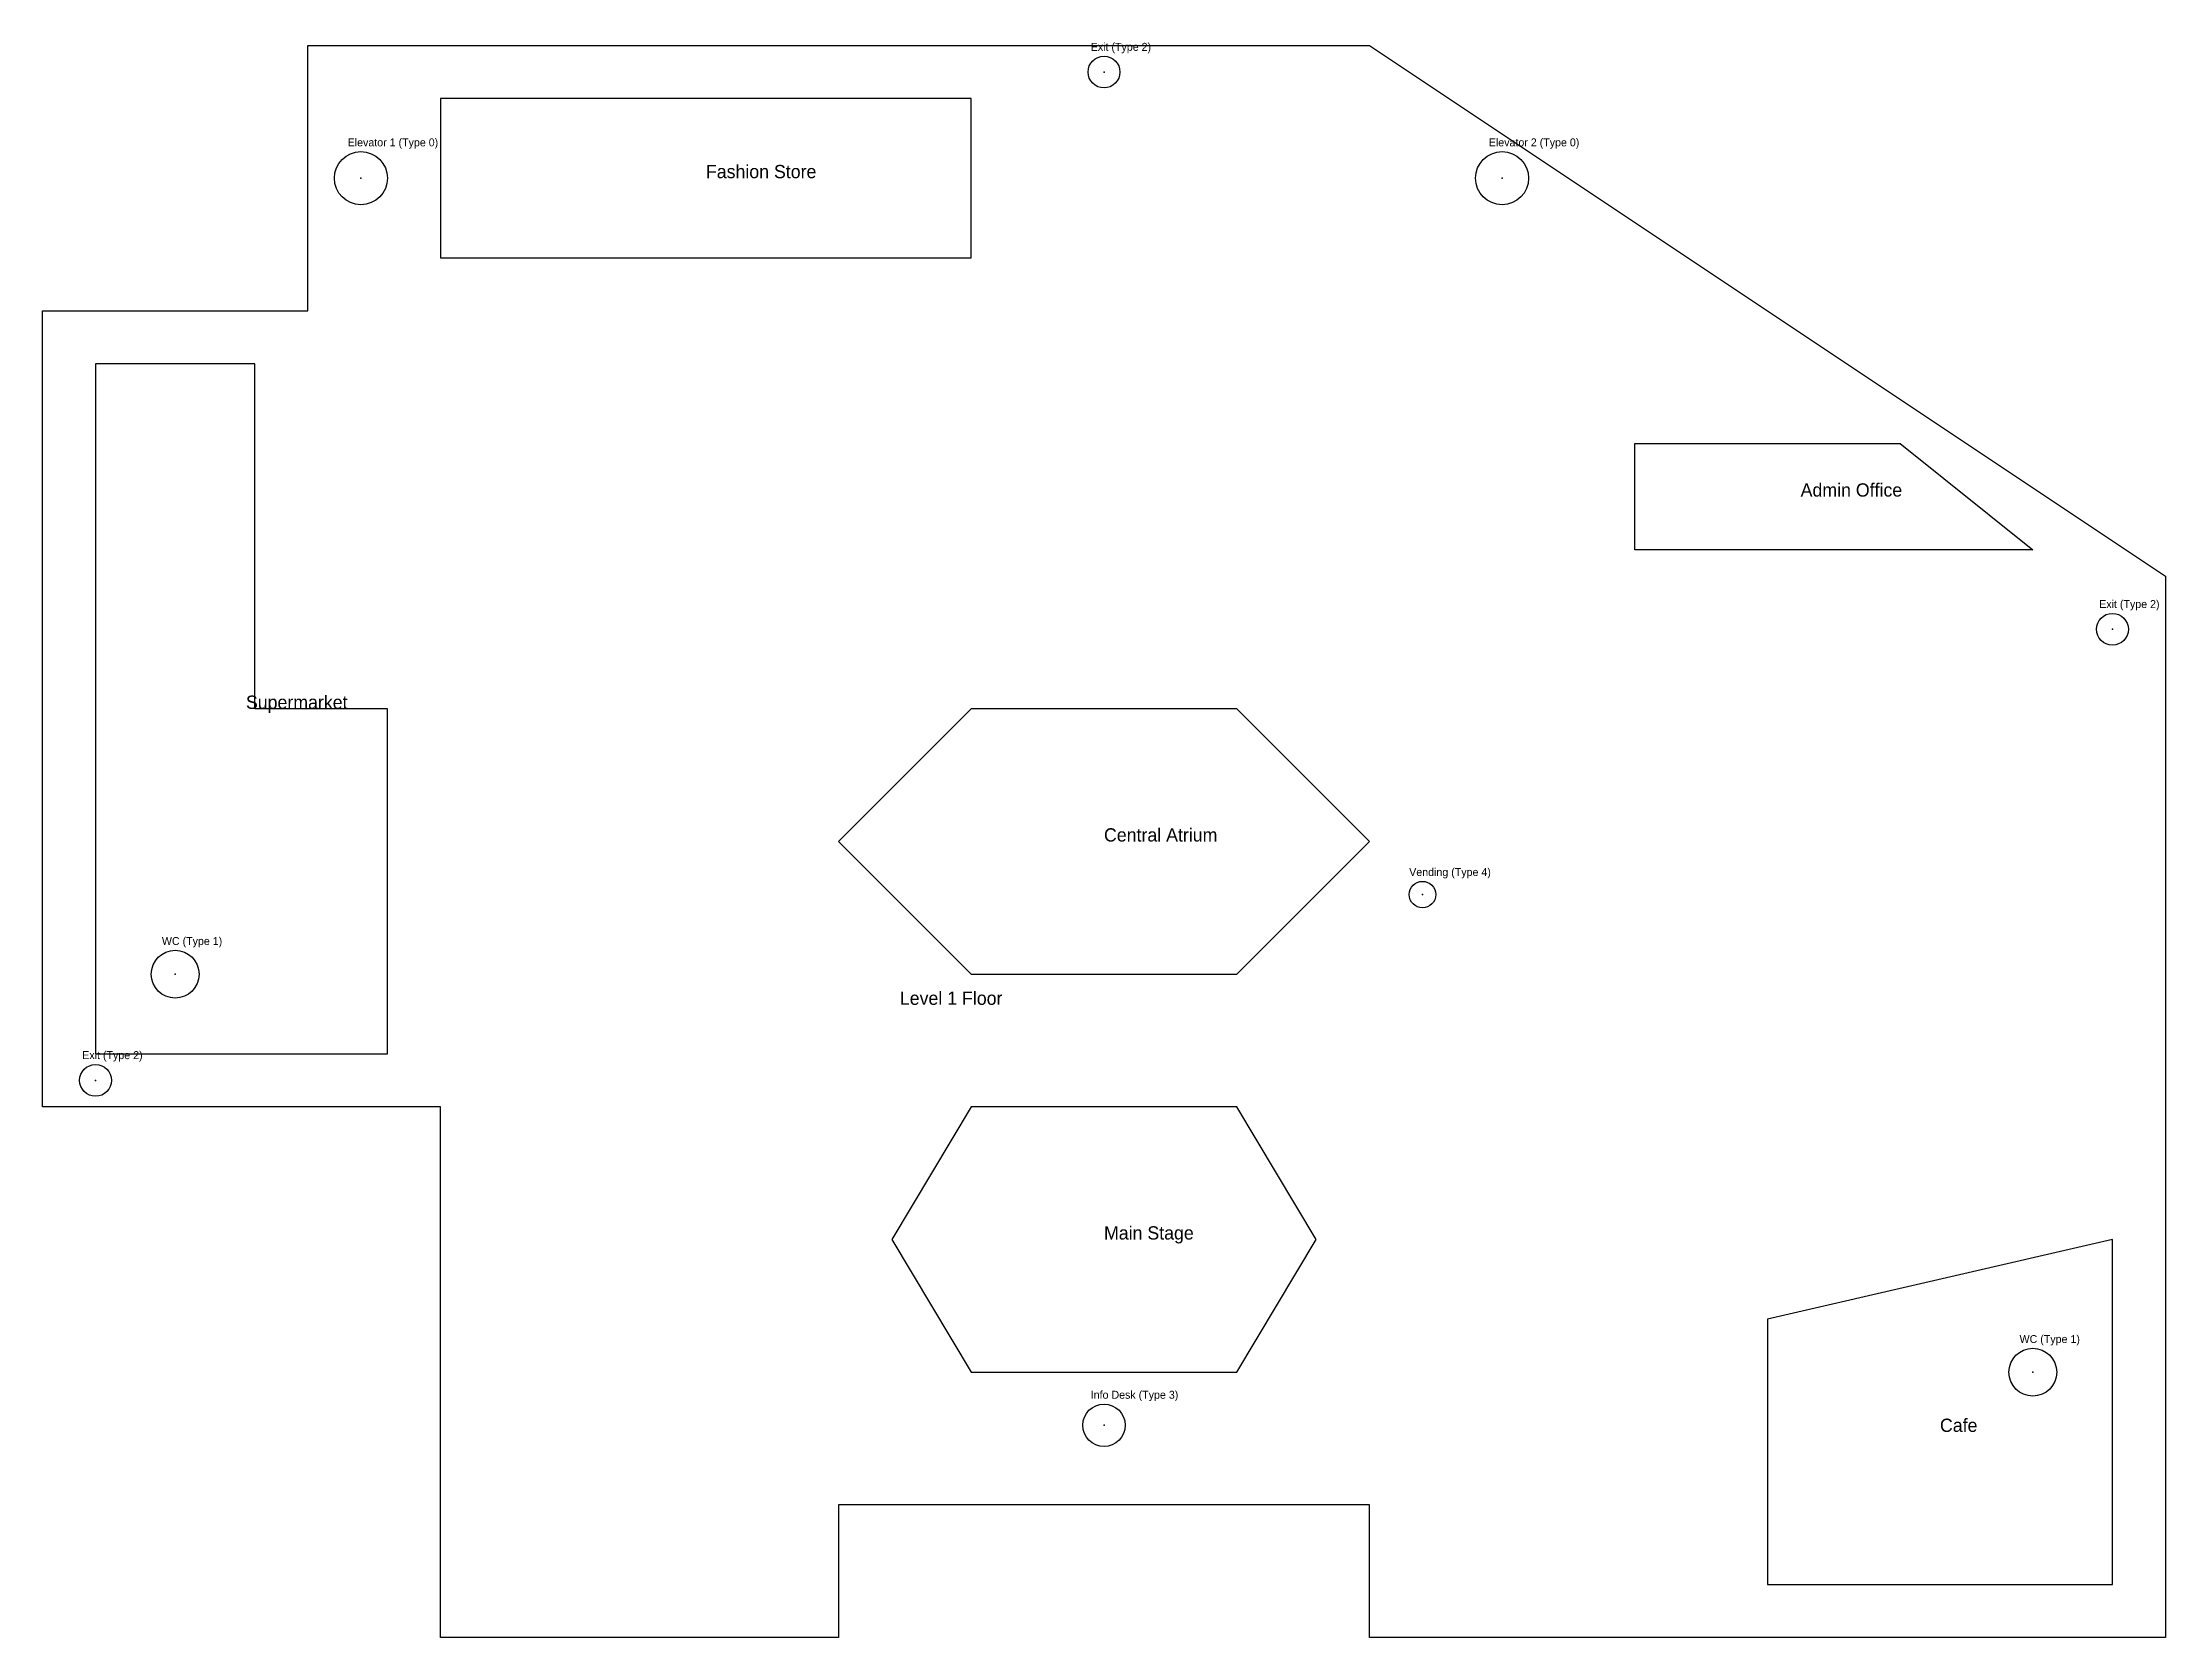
# Model space of a CAD drawing. Header units: metres. Extents: x 0 to 80000, y 0 to 60116.
import ezdxf

# ---------------------------------------------------------------- set-up
doc = ezdxf.new("R2010")
doc.units = ezdxf.units.M
for name, color, linetype in [('AREA_EVENT', 3, 'Continuous'), ('AREA_OTHER', 6, 'Continuous'), ('AREA_STORE', 5, 'Continuous'), ('FACILITIES', 2, 'Continuous'), ('FLOOR_OUTLINE', 7, 'Continuous'), ('VOIDS', 1, 'Continuous')]:
    doc.layers.add(name, color=color, linetype=linetype)

msp = doc.modelspace()

# ---------------------------------------------------------------- linework, layer by layer
at = {"layer": 'AREA_EVENT'}
msp.add_lwpolyline([(35000, 10000), (45000, 10000), (48000, 15000), (45000, 20000), (35000, 20000), (32000, 15000)], close=True, dxfattribs=at)
at = {"layer": 'AREA_OTHER'}
msp.add_lwpolyline([(60000, 45000), (70000, 45000), (75000, 41000), (60000, 41000)], close=True, dxfattribs=at)
at = {"layer": 'AREA_STORE'}
for points in [[(15000, 52000), (35000, 52000), (35000, 58000), (15000, 58000)], [(2000, 22000), (13000, 22000), (13000, 35000), (8000, 35000), (8000, 48000), (2000, 48000)], [(65000, 2000), (78000, 2000), (78000, 15000), (65000, 12000)]]:
    msp.add_lwpolyline(points, close=True, dxfattribs=at)
at = {"layer": 'FACILITIES'}
for centre, radius in [((40000, 59000), 600), ((12000, 55000), 1000), ((55000, 55000), 1000), ((78000, 38000), 600), ((52000, 28000), 500), ((5000, 25000), 900), ((2000, 21000), 600), ((75000, 10000), 900), ((40000, 8000), 800)]:
    msp.add_circle(centre, radius, dxfattribs=at)
for p in [(40000, 59000), (12000, 55000), (55000, 55000), (78000, 38000), (52000, 28000), (5000, 25000), (2000, 21000), (75000, 10000), (40000, 8000)]:
    msp.add_point(p, dxfattribs=at)
at = {"layer": 'FLOOR_OUTLINE'}
msp.add_lwpolyline([(0, 20000), (0, 50000), (10000, 50000), (10000, 60000), (50000, 60000), (80000, 40000), (80000, 0), (50000, 0), (50000, 5000), (30000, 5000), (30000, 0), (15000, 0), (15000, 20000)], close=True, dxfattribs=at)
at = {"layer": 'VOIDS'}
msp.add_lwpolyline([(35000, 25000), (45000, 25000), (50000, 30000), (45000, 35000), (35000, 35000), (30000, 30000)], close=True, dxfattribs=at)

# ---------------------------------------------------------------- texts
at = {"layer": 'AREA_EVENT'}
msp.add_text('Main Stage', height=500, dxfattribs=at).set_placement((40000, 15000))
at = {"layer": 'AREA_OTHER'}
msp.add_text('Admin Office', height=500, dxfattribs=at).set_placement((66250, 43000))
at = {"layer": 'AREA_STORE'}
for s, p in [('Fashion Store', (25000, 55000)), ('Supermarket', (7667, 35000)), ('Cafe', (71500, 7750))]:
    msp.add_text(s, height=500, dxfattribs=at).set_placement(p)
at = {"layer": 'FACILITIES'}
for s, p in [('Exit (Type 2)', (39500, 59800)), ('Elevator 1 (Type 0)', (11500, 56200)), ('Elevator 2 (Type 0)', (54500, 56200)), ('Exit (Type 2)', (77500, 38800)), ('Vending (Type 4)', (51500, 28700)), ('WC (Type 1)', (4500, 26100)), ('Exit (Type 2)', (1500, 21800)), ('WC (Type 1)', (74500, 11100)), ('Info Desk (Type 3)', (39500, 9000))]:
    msp.add_text(s, height=300, dxfattribs=at).set_placement(p)
at = {"layer": 'FLOOR_OUTLINE'}
msp.add_text('Level 1 Floor', height=500, dxfattribs=at).set_placement((32308, 23846))
at = {"layer": 'VOIDS'}
msp.add_text('Central Atrium', height=500, dxfattribs=at).set_placement((40000, 30000))

doc.saveas('drawing.dxf')
